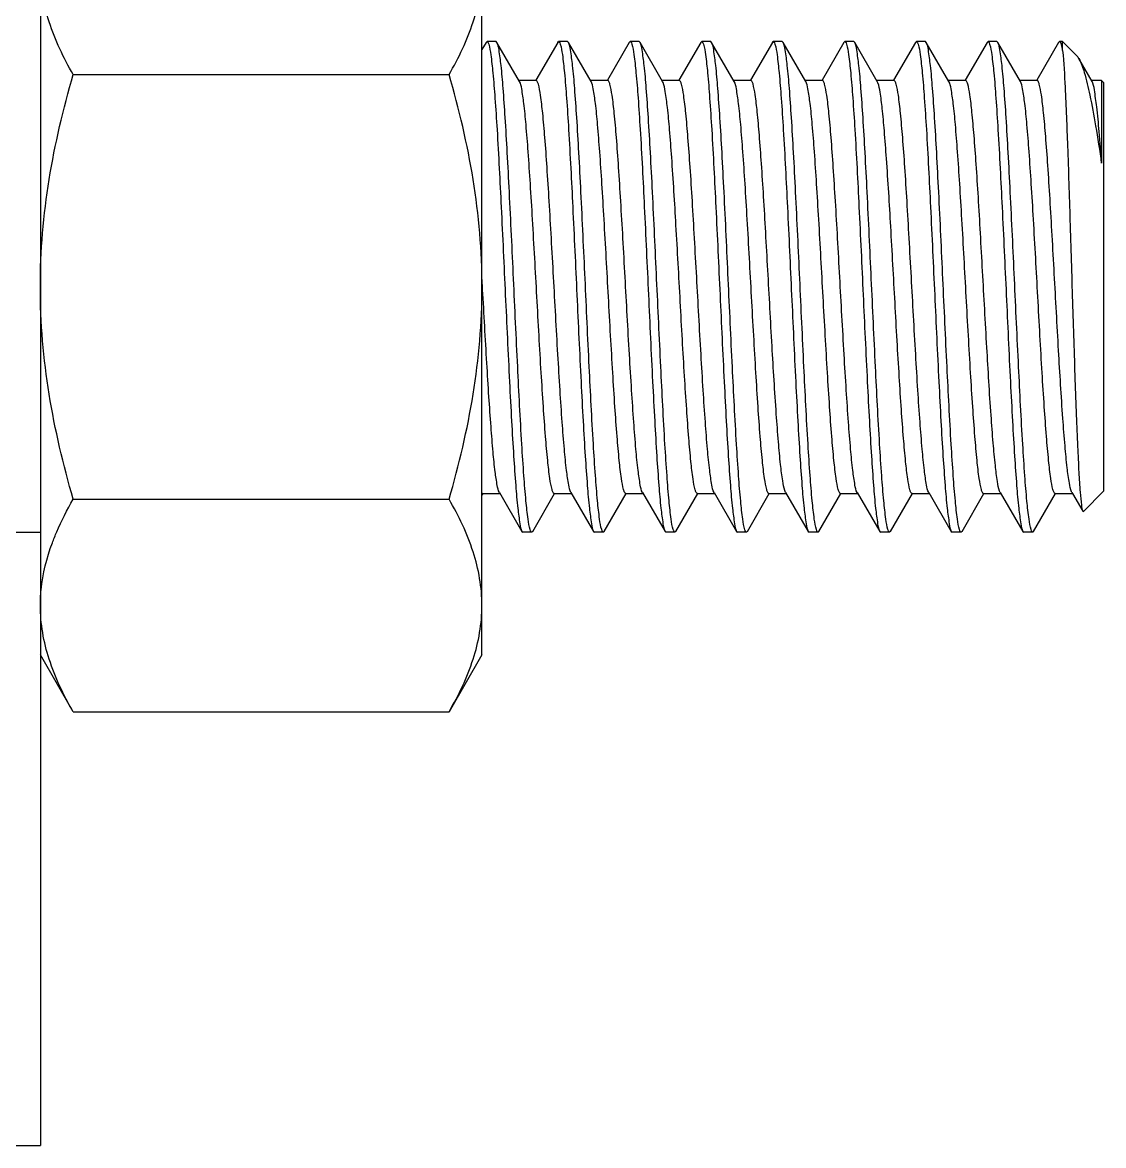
# Model space of a CAD drawing. Extents: x 27938 to 1507990, y 110129 to 923079.
# Drawn here: x 551782.4 to 552089.5, y 339474.1 to 339793.1 of the extents above; entities that cross this region are included whole.
import ezdxf

# ---------------------------------------------------------------- set-up
doc = ezdxf.new("R2010")
doc.units = 0
doc.header["$LTSCALE"] = 1000
doc.header["$MEASUREMENT"] = 0

msp = doc.modelspace()

# ---------------------------------------------------------------- linework, layer by layer
at = {"linetype": 'Continuous'}
for p, q in [((551787.47, 339929.75), (551787.47, 339474.06)), ((551912.93, 339613.48), (551912.93, 339822.52)), ((551914.11, 339787.47), (551912.93, 339785.42)), ((551914.11, 339787.47), (551914.37, 339787.69)), ((551916.91, 339787.69), (551914.37, 339787.69)), ((551916.91, 339787.69), (551914.37, 339787.69)), ((551914.37, 339787.69), (551914.41, 339787.69)), ((551917.17, 339787.47), (551916.91, 339787.69)), ((551923.59, 339776.39), (551917.17, 339787.47)), ((551934.44, 339787.47), (551928.21, 339776.72)), ((551934.44, 339787.47), (551934.7, 339787.69)), ((551937.24, 339787.69), (551934.7, 339787.69)), ((551937.24, 339787.69), (551934.7, 339787.69)), ((551934.7, 339787.69), (551934.74, 339787.69)), ((551937.5, 339787.47), (551937.24, 339787.69)), ((551943.92, 339776.39), (551937.5, 339787.47)), ((551954.77, 339787.47), (551948.54, 339776.72)), ((551954.77, 339787.47), (551955.03, 339787.69)), ((551957.57, 339787.69), (551955.03, 339787.69)), ((551957.57, 339787.69), (551955.03, 339787.69)), ((551955.03, 339787.69), (551955.07, 339787.69)), ((551957.83, 339787.47), (551957.57, 339787.69)), ((551964.25, 339776.39), (551957.83, 339787.47)), ((551975.1, 339787.47), (551968.87, 339776.72)), ((551975.1, 339787.47), (551975.36, 339787.69)), ((551977.9, 339787.69), (551975.36, 339787.69)), ((551977.9, 339787.69), (551975.36, 339787.69)), ((551975.36, 339787.69), (551975.39, 339787.69)), ((551978.16, 339787.47), (551977.9, 339787.69)), ((551984.58, 339776.39), (551978.16, 339787.47)), ((551995.42, 339787.47), (551989.2, 339776.72)), ((551995.42, 339787.47), (551995.68, 339787.69)), ((551998.22, 339787.69), (551995.68, 339787.69)), ((551998.22, 339787.69), (551995.68, 339787.69)), ((551995.68, 339787.69), (551995.72, 339787.69)), ((551998.48, 339787.47), (551998.22, 339787.69)), ((552004.9, 339776.39), (551998.48, 339787.47)), ((552015.75, 339787.47), (552009.52, 339776.72)), ((552015.75, 339787.47), (552016.01, 339787.69)), ((552018.55, 339787.69), (552016.01, 339787.69)), ((552018.55, 339787.69), (552016.01, 339787.69)), ((552016.01, 339787.69), (552016.05, 339787.69)), ((552018.81, 339787.47), (552018.55, 339787.69)), ((552025.23, 339776.39), (552018.81, 339787.47)), ((552036.08, 339787.47), (552029.85, 339776.72)), ((552036.08, 339787.47), (552036.34, 339787.69)), ((552038.88, 339787.69), (552036.34, 339787.69)), ((552038.88, 339787.69), (552036.34, 339787.69)), ((552036.34, 339787.69), (552036.38, 339787.69)), ((552039.14, 339787.47), (552038.88, 339787.69)), ((552045.56, 339776.39), (552039.14, 339787.47)), ((552056.41, 339787.47), (552050.18, 339776.72)), ((552056.41, 339787.47), (552056.67, 339787.69)), ((552059.21, 339787.69), (552056.67, 339787.69)), ((552059.21, 339787.69), (552056.67, 339787.69)), ((552056.67, 339787.69), (552056.71, 339787.69)), ((552059.47, 339787.47), (552059.21, 339787.69)), ((552065.89, 339776.39), (552059.47, 339787.47)), ((552076.74, 339787.47), (552070.51, 339776.72)), ((552077, 339787.69), (552076.74, 339787.47)), ((552077.87, 339787.69), (552077, 339787.69)), ((552081.81, 339783.75), (552077.87, 339787.69)), ((552077.87, 339785.15), (552077.87, 339787.69)), ((552086.22, 339776.39), (552082.47, 339782.86)), ((551796.81, 339778.34), (551903.59, 339778.34)), ((551928.33, 339776.66), (551923.44, 339776.66)), ((551948.66, 339776.66), (551943.77, 339776.66)), ((551968.98, 339776.66), (551964.09, 339776.66)), ((551964.4, 339776.06), (551964.25, 339776.39)), ((551989.31, 339776.66), (551984.42, 339776.66)), ((552009.64, 339776.66), (552004.75, 339776.66)), ((552029.97, 339776.66), (552025.08, 339776.66)), ((552025.42, 339775.97), (552025.23, 339776.39)), ((552050.3, 339776.66), (552045.41, 339776.66)), ((552070.62, 339776.66), (552065.73, 339776.66)), ((552088.91, 339776.66), (552086.06, 339776.66)), ((552089.49, 339776.08), (552088.91, 339776.66)), ((552088.91, 339776.66), (552088.91, 339753.19)), ((552089.49, 339776.08), (552089.49, 339659.92)), ((551913.08, 339718), (551912.93, 339720.84)), ((551913.12, 339717.27), (551913.08, 339718)), ((551912.93, 339658.73), (551913.23, 339659.27)), ((551913.12, 339659.33), (551918.01, 339659.33)), ((551917.86, 339659.6), (551924.28, 339648.52)), ((551927.34, 339648.52), (551933.56, 339659.27)), ((551933.45, 339659.33), (551938.34, 339659.33)), ((551938.18, 339659.6), (551944.6, 339648.52)), ((551947.66, 339648.52), (551953.89, 339659.27)), ((551953.78, 339659.33), (551958.67, 339659.33)), ((551958.51, 339659.6), (551964.93, 339648.52)), ((551967.99, 339648.52), (551974.22, 339659.27)), ((551974.1, 339659.33), (551978.99, 339659.33)), ((551978.84, 339659.6), (551985.26, 339648.52)), ((551988.32, 339648.52), (551994.55, 339659.27)), ((551994.43, 339659.33), (551999.32, 339659.33)), ((551999.17, 339659.6), (552005.59, 339648.52)), ((552008.65, 339648.52), (552014.87, 339659.27)), ((552014.76, 339659.33), (552019.65, 339659.33)), ((552019.5, 339659.6), (552025.92, 339648.52)), ((552028.98, 339648.52), (552035.2, 339659.27)), ((552035.09, 339659.33), (552039.98, 339659.33)), ((552039.82, 339659.6), (552046.24, 339648.52)), ((552049.3, 339648.52), (552055.53, 339659.27)), ((552055.42, 339659.33), (552060.31, 339659.33)), ((552060.15, 339659.6), (552059.97, 339660.01)), ((552060.15, 339659.6), (552066.57, 339648.52)), ((552069.63, 339648.52), (552075.86, 339659.27)), ((552075.74, 339659.33), (552080.63, 339659.33)), ((552080.48, 339659.6), (552080.38, 339659.8)), ((552080.48, 339659.6), (552080.63, 339659.33)), ((552080.63, 339659.33), (552083.58, 339654.25)), ((552089.49, 339659.92), (552083.76, 339654.19)), ((551796.81, 339657.65), (551903.59, 339657.65)), ((552083.58, 339654.25), (552083.76, 339654.19)), ((551717.78, 339648.3), (551787.47, 339648.3)), ((551924.28, 339648.52), (551924.54, 339648.3)), ((551927.08, 339648.3), (551924.54, 339648.3)), ((551927.08, 339648.3), (551924.54, 339648.3)), ((551927.08, 339648.3), (551927.04, 339648.3)), ((551927.34, 339648.52), (551927.08, 339648.3)), ((551944.6, 339648.52), (551944.86, 339648.3)), ((551947.4, 339648.3), (551944.86, 339648.3)), ((551947.4, 339648.3), (551944.86, 339648.3)), ((551947.4, 339648.3), (551947.37, 339648.3)), ((551947.66, 339648.52), (551947.4, 339648.3)), ((551964.93, 339648.52), (551965.19, 339648.3)), ((551967.73, 339648.3), (551965.19, 339648.3)), ((551967.73, 339648.3), (551965.19, 339648.3)), ((551967.73, 339648.3), (551967.69, 339648.3)), ((551967.99, 339648.52), (551967.73, 339648.3)), ((551985.26, 339648.52), (551985.52, 339648.3)), ((551988.06, 339648.3), (551985.52, 339648.3)), ((551988.06, 339648.3), (551985.52, 339648.3)), ((551988.06, 339648.3), (551988.02, 339648.3)), ((551988.32, 339648.52), (551988.06, 339648.3)), ((552005.59, 339648.52), (552005.85, 339648.3)), ((552008.39, 339648.3), (552005.85, 339648.3)), ((552008.39, 339648.3), (552005.85, 339648.3)), ((552008.39, 339648.3), (552008.35, 339648.3)), ((552008.65, 339648.52), (552008.39, 339648.3)), ((552025.92, 339648.52), (552026.18, 339648.3)), ((552028.72, 339648.3), (552026.18, 339648.3)), ((552028.72, 339648.3), (552026.18, 339648.3)), ((552028.72, 339648.3), (552028.68, 339648.3)), ((552028.98, 339648.52), (552028.72, 339648.3)), ((552046.24, 339648.52), (552046.5, 339648.3)), ((552049.04, 339648.3), (552046.5, 339648.3)), ((552049.04, 339648.3), (552046.5, 339648.3)), ((552049.04, 339648.3), (552049.01, 339648.3)), ((552049.3, 339648.52), (552049.04, 339648.3)), ((552066.57, 339648.52), (552066.83, 339648.3)), ((552069.37, 339648.3), (552066.83, 339648.3)), ((552069.37, 339648.3), (552066.83, 339648.3)), ((552069.37, 339648.3), (552069.33, 339648.3)), ((552069.63, 339648.52), (552069.37, 339648.3)), ((551796.81, 339597.31), (551787.47, 339613.48)), ((551912.93, 339613.48), (551903.59, 339597.31)), ((551796.81, 339597.31), (551903.59, 339597.31)), ((551717.78, 339474.06), (551787.47, 339474.06))]:
    msp.add_line(p, q, dxfattribs=at)
for points, knots in [([(551796.81, 339778.34), (551794.07, 339783.08), (551789.4, 339792.7), (551787.47, 339803.36), (551787.47, 339808.51)], [0, 0, 0, 0, 0.514931, 1, 1, 1, 1]), ([(551903.59, 339778.34), (551906.32, 339783.08), (551911, 339792.7), (551912.93, 339803.36), (551912.93, 339808.51)], [0, 0, 0, 0, 0.514931, 1, 1, 1, 1]), ([(551914.41, 339787.69), (551914.45, 339787.68), (551914.69, 339787.49), (551914.77, 339787.18), (551914.84, 339786.95)], [0, 0, 0, 0, 0.14607, 1, 1, 1, 1]), ([(551914.84, 339786.95), (551915.15, 339785.98), (551915.55, 339783.25), (551916.12, 339778.14), (551916.67, 339771.03), (551917.5, 339758.33), (551918.45, 339739.68), (551919.55, 339715.8), (551920.5, 339695.51), (551921.3, 339680.25), (551921.86, 339670.42), (551922.45, 339662.18), (551922.96, 339655.74), (551923.58, 339651.44), (551923.9, 339649.17), (551924.28, 339648.52)], [0, 0, 0, 0, 0.021893, 0.059338, 0.11121, 0.175832, 0.33449, 0.514559, 0.692469, 0.77323, 0.844901, 0.90513, 0.951948, 0.983856, 1, 1, 1, 1]), ([(551926.6, 339649.04), (551926.3, 339650.01), (551925.9, 339652.74), (551925.33, 339657.84), (551924.78, 339664.95), (551923.95, 339677.65), (551923, 339696.3), (551921.89, 339720.18), (551920.95, 339740.47), (551920.15, 339755.74), (551919.58, 339765.57), (551919, 339773.81), (551918.48, 339780.25), (551917.87, 339784.55), (551917.55, 339786.82), (551917.17, 339787.47)], [0, 0, 0, 0, 0.02187, 0.059297, 0.111154, 0.175764, 0.334422, 0.514507, 0.692435, 0.773208, 0.844889, 0.905123, 0.951944, 0.983855, 1, 1, 1, 1]), ([(551934.74, 339787.69), (551934.78, 339787.68), (551935.02, 339787.49), (551935.09, 339787.19), (551935.17, 339786.96)], [0, 0, 0, 0, 0.146483, 1, 1, 1, 1]), ([(551935.17, 339786.96), (551935.48, 339785.99), (551935.88, 339783.26), (551936.45, 339778.16), (551937, 339771.06), (551937.82, 339758.36), (551938.77, 339739.71), (551939.88, 339715.82), (551940.82, 339695.53), (551941.62, 339680.26), (551942.19, 339670.43), (551942.78, 339662.18), (551943.29, 339655.74), (551943.91, 339651.44), (551944.23, 339649.17), (551944.6, 339648.52)], [0, 0, 0, 0, 0.021833, 0.05923, 0.111064, 0.175659, 0.33431, 0.514413, 0.692368, 0.773157, 0.844855, 0.905103, 0.951934, 0.983852, 1, 1, 1, 1]), ([(551946.93, 339649.04), (551946.62, 339650.01), (551946.22, 339652.74), (551945.65, 339657.85), (551945.1, 339664.96), (551944.28, 339677.66), (551943.33, 339696.31), (551942.22, 339720.19), (551941.28, 339740.48), (551940.48, 339755.74), (551939.91, 339765.57), (551939.33, 339773.81), (551938.81, 339780.25), (551938.2, 339784.55), (551937.87, 339786.82), (551937.5, 339787.47)], [0, 0, 0, 0, 0.02189, 0.059333, 0.111204, 0.175825, 0.334482, 0.514553, 0.692464, 0.773225, 0.844897, 0.905128, 0.951947, 0.983856, 1, 1, 1, 1]), ([(551955.07, 339787.69), (551955.11, 339787.68), (551955.34, 339787.5), (551955.42, 339787.2), (551955.49, 339786.97)], [0, 0, 0, 0, 0.14739, 1, 1, 1, 1]), ([(551955.49, 339786.97), (551955.8, 339786.02), (551956.2, 339783.3), (551956.77, 339778.21), (551957.32, 339771.12), (551958.15, 339758.42), (551959.1, 339739.78), (551960.21, 339715.88), (551961.15, 339695.57), (551961.95, 339680.29), (551962.52, 339670.45), (551963.1, 339662.2), (551963.62, 339655.75), (551964.23, 339651.45), (551964.56, 339649.17), (551964.93, 339648.52)], [0, 0, 0, 0, 0.021699, 0.058987, 0.110742, 0.175283, 0.333897, 0.514056, 0.692114, 0.772961, 0.844719, 0.905022, 0.951896, 0.98384, 1, 1, 1, 1]), ([(551967.26, 339649.04), (551966.95, 339650), (551966.55, 339652.73), (551965.98, 339657.83), (551965.43, 339664.93), (551964.61, 339677.64), (551963.66, 339696.28), (551962.55, 339720.17), (551961.61, 339740.46), (551960.81, 339755.73), (551960.24, 339765.57), (551959.66, 339773.81), (551959.14, 339780.25), (551958.52, 339784.55), (551958.2, 339786.82), (551957.83, 339787.47)], [0, 0, 0, 0, 0.021836, 0.059237, 0.111077, 0.175677, 0.334321, 0.514424, 0.692372, 0.773156, 0.844853, 0.905103, 0.951936, 0.983852, 1, 1, 1, 1]), ([(551975.39, 339787.69), (551975.44, 339787.68), (551975.68, 339787.49), (551975.75, 339787.19), (551975.83, 339786.95)], [0, 0, 0, 0, 0.146196, 1, 1, 1, 1]), ([(551975.83, 339786.95), (551976.14, 339785.99), (551976.54, 339783.25), (551977.11, 339778.15), (551977.66, 339771.04), (551978.48, 339758.34), (551979.43, 339739.69), (551980.54, 339715.81), (551981.48, 339695.52), (551982.28, 339680.25), (551982.85, 339670.42), (551983.43, 339662.18), (551983.95, 339655.74), (551984.56, 339651.44), (551984.89, 339649.17), (551985.26, 339648.52)], [0, 0, 0, 0, 0.021874, 0.059306, 0.111169, 0.175785, 0.334437, 0.514518, 0.69244, 0.773206, 0.844885, 0.905122, 0.951944, 0.983855, 1, 1, 1, 1]), ([(551987.59, 339649.02), (551987.28, 339649.98), (551986.89, 339652.7), (551986.32, 339657.79), (551985.77, 339664.89), (551984.94, 339677.58), (551983.99, 339696.23), (551982.88, 339720.13), (551981.94, 339740.43), (551981.14, 339755.71), (551980.57, 339765.55), (551979.98, 339773.8), (551979.47, 339780.24), (551978.85, 339784.55), (551978.53, 339786.82), (551978.16, 339787.47)], [0, 0, 0, 0, 0.021728, 0.059039, 0.110811, 0.175364, 0.333989, 0.514137, 0.692171, 0.773007, 0.844751, 0.905041, 0.951904, 0.983842, 1, 1, 1, 1]), ([(551995.72, 339787.69), (551995.76, 339787.68), (551996.01, 339787.49), (551996.08, 339787.18), (551996.16, 339786.95)], [0, 0, 0, 0, 0.146015, 1, 1, 1, 1]), ([(551996.16, 339786.95), (551996.46, 339785.98), (551996.86, 339783.24), (551997.43, 339778.14), (551997.98, 339771.03), (551998.81, 339758.32), (551999.76, 339739.68), (552000.87, 339715.79), (552001.81, 339695.51), (552002.61, 339680.25), (552003.18, 339670.42), (552003.76, 339662.18), (552004.28, 339655.74), (552004.89, 339651.44), (552005.21, 339649.17), (552005.59, 339648.52)], [0, 0, 0, 0, 0.021902, 0.059353, 0.11123, 0.175855, 0.334516, 0.514581, 0.692484, 0.773243, 0.844911, 0.905136, 0.951951, 0.983857, 1, 1, 1, 1]), ([(552007.92, 339649.04), (552007.61, 339650.01), (552007.21, 339652.74), (552006.64, 339657.85), (552006.09, 339664.96), (552005.26, 339677.66), (552004.31, 339696.31), (552003.21, 339720.19), (552002.26, 339740.48), (552001.46, 339755.74), (552000.9, 339765.57), (552000.31, 339773.81), (551999.8, 339780.25), (551999.18, 339784.55), (551998.86, 339786.82), (551998.48, 339787.47)], [0, 0, 0, 0, 0.021885, 0.059324, 0.11119, 0.175807, 0.334466, 0.514541, 0.692458, 0.773225, 0.8449, 0.90513, 0.951948, 0.983856, 1, 1, 1, 1]), ([(552016.05, 339787.69), (552016.09, 339787.68), (552016.33, 339787.49), (552016.41, 339787.19), (552016.48, 339786.96)], [0, 0, 0, 0, 0.146759, 1, 1, 1, 1]), ([(552016.48, 339786.96), (552016.79, 339786), (552017.19, 339783.27), (552017.76, 339778.18), (552018.31, 339771.08), (552019.13, 339758.38), (552020.09, 339739.73), (552021.19, 339715.84), (552022.14, 339695.54), (552022.93, 339680.27), (552023.5, 339670.43), (552024.09, 339662.19), (552024.6, 339655.74), (552025.22, 339651.45), (552025.54, 339649.17), (552025.92, 339648.52)], [0, 0, 0, 0, 0.021792, 0.059156, 0.110966, 0.175545, 0.334187, 0.514308, 0.692293, 0.7731, 0.844815, 0.905079, 0.951923, 0.983848, 1, 1, 1, 1]), ([(552028.24, 339649.04), (552027.94, 339650.01), (552027.54, 339652.74), (552026.97, 339657.84), (552026.42, 339664.95), (552025.59, 339677.66), (552024.64, 339696.3), (552023.53, 339720.19), (552022.59, 339740.47), (552021.79, 339755.74), (552021.22, 339765.57), (552020.64, 339773.81), (552020.12, 339780.25), (552019.51, 339784.55), (552019.19, 339786.82), (552018.81, 339787.47)], [0, 0, 0, 0, 0.021878, 0.059312, 0.111177, 0.175794, 0.334448, 0.514526, 0.692445, 0.773211, 0.844888, 0.905123, 0.951945, 0.983855, 1, 1, 1, 1]), ([(552036.38, 339787.69), (552036.42, 339787.68), (552036.66, 339787.49), (552036.73, 339787.19), (552036.81, 339786.96)], [0, 0, 0, 0, 0.146768, 1, 1, 1, 1]), ([(552036.81, 339786.96), (552037.12, 339786), (552037.52, 339783.27), (552038.09, 339778.18), (552038.64, 339771.08), (552039.46, 339758.38), (552040.41, 339739.73), (552041.52, 339715.84), (552042.46, 339695.54), (552043.26, 339680.27), (552043.83, 339670.43), (552044.42, 339662.19), (552044.93, 339655.74), (552045.55, 339651.45), (552045.87, 339649.17), (552046.24, 339648.52)], [0, 0, 0, 0, 0.021791, 0.059155, 0.110967, 0.175548, 0.334182, 0.514304, 0.692288, 0.773093, 0.844809, 0.905077, 0.951923, 0.983848, 1, 1, 1, 1]), ([(552048.58, 339649.03), (552048.27, 339649.99), (552047.87, 339652.71), (552047.3, 339657.8), (552046.75, 339664.9), (552045.92, 339677.6), (552044.97, 339696.25), (552043.86, 339720.14), (552042.92, 339740.44), (552042.12, 339755.72), (552041.55, 339765.56), (552040.97, 339773.8), (552040.45, 339780.25), (552039.84, 339784.55), (552039.51, 339786.82), (552039.14, 339787.47)], [0, 0, 0, 0, 0.021768, 0.059112, 0.11091, 0.17548, 0.33411, 0.514241, 0.692243, 0.773059, 0.844786, 0.905063, 0.951916, 0.983846, 1, 1, 1, 1]), ([(552056.71, 339787.69), (552056.75, 339787.68), (552056.99, 339787.49), (552057.06, 339787.19), (552057.14, 339786.95)], [0, 0, 0, 0, 0.146155, 1, 1, 1, 1]), ([(552057.14, 339786.95), (552057.45, 339785.98), (552057.85, 339783.25), (552058.42, 339778.15), (552058.97, 339771.04), (552059.79, 339758.33), (552060.74, 339739.69), (552061.85, 339715.8), (552062.79, 339695.52), (552063.59, 339680.25), (552064.16, 339670.42), (552064.74, 339662.18), (552065.26, 339655.74), (552065.88, 339651.44), (552066.2, 339649.17), (552066.57, 339648.52)], [0, 0, 0, 0, 0.02188, 0.059316, 0.111182, 0.1758, 0.334454, 0.51453, 0.692448, 0.773213, 0.844889, 0.905123, 0.951945, 0.983855, 1, 1, 1, 1]), ([(552068.9, 339649.03), (552068.6, 339649.99), (552068.2, 339652.71), (552067.63, 339657.8), (552067.08, 339664.9), (552066.25, 339677.6), (552065.3, 339696.25), (552064.19, 339720.14), (552063.25, 339740.44), (552062.45, 339755.72), (552061.88, 339765.56), (552061.3, 339773.8), (552060.78, 339780.25), (552060.16, 339784.55), (552059.84, 339786.82), (552059.47, 339787.47)], [0, 0, 0, 0, 0.021766, 0.059108, 0.110903, 0.175472, 0.334108, 0.51424, 0.692244, 0.773062, 0.844789, 0.905064, 0.951915, 0.983846, 1, 1, 1, 1]), ([(552077.24, 339787.49), (552077.21, 339787.54), (552077.15, 339787.64), (552077.04, 339787.69), (552077, 339787.69)], [0, 0, 0, 0, 0.595459, 1, 1, 1, 1]), ([(552077.87, 339785.15), (552077.82, 339785.42), (552077.66, 339786.21), (552077.52, 339787.03), (552077.24, 339787.49)], [0, 0, 0, 0, 0.346578, 1, 1, 1, 1]), ([(552077.87, 339785.15), (552078.22, 339781.67), (552078.68, 339772.62), (552079.34, 339756.55), (552079.98, 339736.26), (552080.65, 339714.09), (552081.23, 339695.62), (552081.72, 339681.89), (552082.07, 339673.15), (552082.44, 339665.89), (552082.73, 339660.28), (552083.18, 339656.66), (552083.29, 339654.75), (552083.58, 339654.25)], [0, 0, 0, 0, 0.079873, 0.207357, 0.368394, 0.544526, 0.714953, 0.791458, 0.858883, 0.915067, 0.958179, 0.986787, 1, 1, 1, 1]), ([(552082.47, 339782.86), (552083.17, 339781.64), (552084.32, 339778.16), (552085.82, 339771.79), (552087.38, 339763.18), (552088.38, 339756.73), (552088.91, 339753.19)], [0, 0, 0, 0, 0.139011, 0.356589, 0.647179, 1, 1, 1, 1]), ([(551787.47, 339718), (551787.47, 339728.2), (551789.25, 339748.63), (551793.98, 339768.54), (551796.81, 339778.34)], [0, 0, 0, 0, 0.499896, 1, 1, 1, 1]), ([(551912.93, 339718), (551912.93, 339728.2), (551911.14, 339748.63), (551906.42, 339768.54), (551903.59, 339778.34)], [0, 0, 0, 0, 0.499896, 1, 1, 1, 1]), ([(551933.45, 339659.33), (551933.31, 339659.33), (551933.02, 339659.75), (551932.61, 339661.1), (551932.07, 339664.21), (551931.52, 339669.22), (551930.92, 339676.05), (551930.33, 339684.37), (551929.73, 339693.92), (551929.12, 339704.33), (551928.32, 339718.85), (551927.53, 339733.24), (551926.7, 339746.97), (551926.11, 339755.95), (551925.5, 339763.55), (551924.95, 339769.54), (551924.33, 339773.6), (551923.96, 339775.76), (551923.59, 339776.39)], [0, 0, 0, 0, 0.003456, 0.010692, 0.037889, 0.081613, 0.140406, 0.212192, 0.2944, 0.384075, 0.477989, 0.664972, 0.751304, 0.828651, 0.894236, 0.945722, 0.981321, 1, 1, 1, 1]), ([(551938.18, 339659.6), (551937.82, 339660.24), (551937.45, 339662.39), (551936.83, 339666.46), (551936.27, 339672.44), (551935.67, 339680.04), (551935.07, 339689.02), (551934.24, 339702.75), (551933.46, 339717.14), (551932.65, 339731.66), (551932.05, 339742.07), (551931.45, 339751.62), (551930.85, 339759.94), (551930.26, 339766.77), (551929.7, 339771.79), (551929.16, 339774.89), (551928.76, 339776.24), (551928.46, 339776.66), (551928.33, 339776.66)], [0, 0, 0, 0, 0.01868, 0.054278, 0.105764, 0.171348, 0.248694, 0.335027, 0.52201, 0.615925, 0.705601, 0.787809, 0.859593, 0.918386, 0.962109, 0.989306, 0.996546, 1, 1, 1, 1]), ([(551953.78, 339659.33), (551953.64, 339659.33), (551953.34, 339659.75), (551952.94, 339661.1), (551952.4, 339664.21), (551951.85, 339669.22), (551951.25, 339676.05), (551950.66, 339684.37), (551950.05, 339693.92), (551949.45, 339704.33), (551948.64, 339718.85), (551947.86, 339733.24), (551947.03, 339746.97), (551946.44, 339755.95), (551945.83, 339763.55), (551945.28, 339769.54), (551944.66, 339773.6), (551944.29, 339775.76), (551943.92, 339776.39)], [0, 0, 0, 0, 0.003456, 0.010693, 0.037891, 0.081614, 0.140408, 0.212192, 0.2944, 0.384075, 0.47799, 0.664974, 0.751306, 0.828653, 0.894237, 0.945723, 0.981321, 1, 1, 1, 1]), ([(551958.51, 339659.6), (551958.14, 339660.24), (551957.77, 339662.39), (551957.15, 339666.46), (551956.6, 339672.44), (551956, 339680.04), (551955.4, 339689.02), (551954.57, 339702.75), (551953.79, 339717.14), (551952.98, 339731.66), (551952.38, 339742.07), (551951.78, 339751.62), (551951.18, 339759.94), (551950.58, 339766.77), (551950.03, 339771.79), (551949.49, 339774.89), (551949.09, 339776.24), (551948.79, 339776.66), (551948.66, 339776.66)], [0, 0, 0, 0, 0.018679, 0.054277, 0.105763, 0.171348, 0.248694, 0.335027, 0.52201, 0.615925, 0.7056, 0.787807, 0.859593, 0.918386, 0.96211, 0.989308, 0.996544, 1, 1, 1, 1]), ([(551974.1, 339659.33), (551973.97, 339659.33), (551973.68, 339659.74), (551973.28, 339661.04), (551972.75, 339664.06), (551972.21, 339668.92), (551971.62, 339675.56), (551971.03, 339683.66), (551970.44, 339692.97), (551969.84, 339703.15), (551969.05, 339717.44), (551968.1, 339734.71), (551967.13, 339751), (551966.28, 339762.15), (551965.72, 339768.39), (551965.13, 339772.85), (551964.72, 339775.24), (551964.4, 339776.06)], [0, 0, 0, 0, 0.003387, 0.010439, 0.0369, 0.079457, 0.136743, 0.2068, 0.287199, 0.375139, 0.467553, 0.652855, 0.817457, 0.884687, 0.938635, 0.97747, 1, 1, 1, 1]), ([(551978.84, 339659.6), (551978.47, 339660.23), (551978.1, 339662.39), (551977.48, 339666.46), (551976.93, 339672.44), (551976.32, 339680.04), (551975.73, 339689.02), (551974.9, 339702.75), (551974.12, 339717.14), (551973.31, 339731.66), (551972.71, 339742.07), (551972.1, 339751.62), (551971.51, 339759.94), (551970.91, 339766.77), (551970.36, 339771.79), (551969.82, 339774.89), (551969.42, 339776.24), (551969.12, 339776.66), (551968.98, 339776.66)], [0, 0, 0, 0, 0.01868, 0.054279, 0.105765, 0.17135, 0.248697, 0.335029, 0.522011, 0.615926, 0.705601, 0.787809, 0.859595, 0.918388, 0.962111, 0.989308, 0.996545, 1, 1, 1, 1]), ([(551994.43, 339659.33), (551994.3, 339659.33), (551994, 339659.75), (551993.6, 339661.1), (551993.06, 339664.21), (551992.5, 339669.22), (551991.91, 339676.05), (551991.31, 339684.37), (551990.71, 339693.92), (551990.11, 339704.33), (551989.3, 339718.85), (551988.52, 339733.24), (551987.69, 339746.97), (551987.09, 339755.95), (551986.49, 339763.55), (551985.93, 339769.54), (551985.31, 339773.6), (551984.94, 339775.76), (551984.58, 339776.39)], [0, 0, 0, 0, 0.003455, 0.010692, 0.037889, 0.081612, 0.140406, 0.212191, 0.294399, 0.384075, 0.477989, 0.664972, 0.751304, 0.82865, 0.894235, 0.945722, 0.981321, 1, 1, 1, 1]), ([(551998.95, 339660.11), (551998.65, 339661), (551998.23, 339663.49), (551997.65, 339668.1), (551997.08, 339674.45), (551996.25, 339685.65), (551995.27, 339701.93), (551994.33, 339719.14), (551993.54, 339733.33), (551992.95, 339743.41), (551992.36, 339752.62), (551991.78, 339760.63), (551991.2, 339767.19), (551990.66, 339772), (551990.13, 339774.97), (551989.73, 339776.26), (551989.44, 339776.66), (551989.31, 339776.66)], [0, 0, 0, 0, 0.024104, 0.064245, 0.119183, 0.187069, 0.352029, 0.536643, 0.62845, 0.715691, 0.795361, 0.864724, 0.921406, 0.963495, 0.989662, 0.996639, 1, 1, 1, 1]), ([(552014.76, 339659.33), (552014.62, 339659.33), (552014.33, 339659.75), (552013.93, 339661.1), (552013.39, 339664.21), (552012.83, 339669.22), (552012.23, 339676.05), (552011.64, 339684.37), (552011.04, 339693.92), (552010.43, 339704.33), (552009.63, 339718.85), (552008.84, 339733.24), (552008.02, 339746.97), (552007.42, 339755.95), (552006.81, 339763.55), (552006.26, 339769.54), (552005.64, 339773.6), (552005.27, 339775.76), (552004.9, 339776.39)], [0, 0, 0, 0, 0.003456, 0.010693, 0.037891, 0.081614, 0.140408, 0.212193, 0.2944, 0.384075, 0.47799, 0.664974, 0.751306, 0.828653, 0.894237, 0.945723, 0.981321, 1, 1, 1, 1]), ([(552019.5, 339659.6), (552019.13, 339660.24), (552018.76, 339662.39), (552018.14, 339666.46), (552017.59, 339672.44), (552016.98, 339680.04), (552016.38, 339689.02), (552015.56, 339702.75), (552014.77, 339717.14), (552013.97, 339731.66), (552013.36, 339742.07), (552012.76, 339751.62), (552012.17, 339759.94), (552011.57, 339766.77), (552011.01, 339771.79), (552010.47, 339774.89), (552010.07, 339776.24), (552009.78, 339776.66), (552009.64, 339776.66)], [0, 0, 0, 0, 0.018679, 0.054277, 0.105763, 0.171347, 0.248694, 0.335027, 0.52201, 0.615925, 0.7056, 0.787807, 0.859592, 0.918386, 0.962109, 0.989307, 0.996544, 1, 1, 1, 1]), ([(552035.09, 339659.33), (552034.96, 339659.33), (552034.66, 339659.73), (552034.27, 339661.03), (552033.74, 339664.02), (552033.2, 339668.86), (552032.61, 339675.46), (552032.03, 339683.51), (552031.44, 339692.76), (552030.84, 339702.89), (552030.05, 339717.12), (552029.11, 339734.37), (552028.13, 339750.65), (552027.29, 339761.83), (552026.73, 339768.13), (552026.15, 339772.67), (552025.73, 339775.11), (552025.42, 339775.97)], [0, 0, 0, 0, 0.003373, 0.010385, 0.036689, 0.078996, 0.13596, 0.205646, 0.285655, 0.373222, 0.465313, 0.650248, 0.815042, 0.882623, 0.937099, 0.976631, 1, 1, 1, 1]), ([(552039.82, 339659.6), (552039.46, 339660.23), (552039.09, 339662.39), (552038.47, 339666.46), (552037.91, 339672.44), (552037.31, 339680.04), (552036.71, 339689.02), (552035.88, 339702.75), (552035.1, 339717.14), (552034.29, 339731.66), (552033.69, 339742.07), (552033.09, 339751.62), (552032.49, 339759.94), (552031.9, 339766.77), (552031.34, 339771.79), (552030.8, 339774.89), (552030.4, 339776.24), (552030.1, 339776.66), (552029.97, 339776.66)], [0, 0, 0, 0, 0.01868, 0.054279, 0.105765, 0.17135, 0.248697, 0.335029, 0.522011, 0.615925, 0.705601, 0.787809, 0.859595, 0.918388, 0.962111, 0.989308, 0.996545, 1, 1, 1, 1]), ([(552055.42, 339659.33), (552055.28, 339659.33), (552054.98, 339659.75), (552054.58, 339661.1), (552054.04, 339664.21), (552053.49, 339669.22), (552052.89, 339676.05), (552052.3, 339684.37), (552051.69, 339693.92), (552051.09, 339704.33), (552050.28, 339718.85), (552049.5, 339733.24), (552048.67, 339746.97), (552048.08, 339755.95), (552047.47, 339763.55), (552046.92, 339769.54), (552046.3, 339773.6), (552045.93, 339775.76), (552045.56, 339776.39)], [0, 0, 0, 0, 0.003455, 0.010692, 0.037889, 0.081612, 0.140405, 0.212191, 0.294399, 0.384075, 0.477989, 0.664971, 0.751303, 0.82865, 0.894235, 0.945721, 0.98132, 1, 1, 1, 1]), ([(552059.97, 339660.01), (552059.66, 339660.87), (552059.24, 339663.3), (552058.66, 339667.83), (552058.09, 339674.12), (552057.25, 339685.3), (552056.28, 339701.58), (552055.33, 339718.83), (552054.54, 339733.07), (552053.95, 339743.2), (552053.36, 339752.47), (552052.77, 339760.52), (552052.19, 339767.13), (552051.65, 339771.96), (552051.11, 339774.96), (552050.72, 339776.26), (552050.43, 339776.66), (552050.3, 339776.66)], [0, 0, 0, 0, 0.023269, 0.062718, 0.117132, 0.184671, 0.349442, 0.534421, 0.62655, 0.714161, 0.794217, 0.863947, 0.920949, 0.963286, 0.989608, 0.996625, 1, 1, 1, 1]), ([(552075.74, 339659.33), (552075.61, 339659.33), (552075.31, 339659.75), (552074.91, 339661.1), (552074.37, 339664.21), (552073.82, 339669.22), (552073.22, 339676.05), (552072.62, 339684.37), (552072.02, 339693.92), (552071.42, 339704.33), (552070.61, 339718.85), (552069.83, 339733.24), (552069, 339746.97), (552068.4, 339755.95), (552067.8, 339763.55), (552067.25, 339769.54), (552066.62, 339773.6), (552066.26, 339775.76), (552065.89, 339776.39)], [0, 0, 0, 0, 0.003455, 0.010693, 0.037891, 0.081614, 0.140407, 0.212192, 0.2944, 0.384075, 0.47799, 0.664974, 0.751306, 0.828653, 0.894237, 0.945723, 0.981321, 1, 1, 1, 1]), ([(552080.38, 339659.8), (552080.05, 339660.57), (552079.65, 339662.87), (552079.05, 339667.2), (552078.49, 339673.36), (552077.63, 339684.45), (552076.65, 339700.75), (552075.7, 339718.07), (552074.91, 339732.44), (552074.31, 339742.7), (552073.71, 339752.09), (552073.12, 339760.26), (552072.53, 339766.97), (552071.98, 339771.88), (552071.45, 339774.93), (552071.05, 339776.25), (552070.76, 339776.66), (552070.62, 339776.66)], [0, 0, 0, 0, 0.021222, 0.058965, 0.112084, 0.178762, 0.343059, 0.528931, 0.621852, 0.710377, 0.791385, 0.862024, 0.919818, 0.962768, 0.989477, 0.996588, 1, 1, 1, 1]), ([(552088.91, 339753.19), (552088.7, 339756.17), (552088.3, 339761.49), (552087.71, 339768.46), (552087.01, 339773.16), (552086.63, 339775.67), (552086.22, 339776.39)], [0, 0, 0, 0, 0.382915, 0.68479, 0.89301, 1, 1, 1, 1]), ([(551796.81, 339657.65), (551793.98, 339667.46), (551789.25, 339687.36), (551787.47, 339707.8), (551787.47, 339718)], [0, 0, 0, 0, 0.500104, 1, 1, 1, 1]), ([(551903.59, 339657.65), (551906.42, 339667.46), (551911.14, 339687.36), (551912.93, 339707.8), (551912.93, 339718)], [0, 0, 0, 0, 0.500104, 1, 1, 1, 1]), ([(551917.86, 339659.6), (551917.51, 339660.2), (551917.15, 339662.22), (551916.55, 339666.02), (551916.02, 339671.6), (551915.44, 339678.71), (551914.87, 339687.13), (551914.07, 339700.13), (551913.51, 339710.29), (551913.12, 339717.27)], [0, 0, 0, 0, 0.035817, 0.103405, 0.201006, 0.325505, 0.472815, 0.638061, 1, 1, 1, 1]), ([(551913.12, 339659.33), (551913.09, 339659.33), (551913.01, 339659.36), (551912.95, 339659.41), (551912.93, 339659.44)], [0, 0, 0, 0, 0.445368, 1, 1, 1, 1]), ([(551790.88, 339645.27), (551791.27, 339646.32), (551792.97, 339650.57), (551795.08, 339654.66), (551796.81, 339657.65)], [0, 0, 0, 0, 0.244807, 1, 1, 1, 1]), ([(551912.93, 339627.48), (551912.93, 339632.63), (551911, 339643.29), (551906.32, 339652.91), (551903.59, 339657.65)], [0, 0, 0, 0, 0.485069, 1, 1, 1, 1]), ([(551927.04, 339648.3), (551927, 339648.32), (551926.75, 339648.5), (551926.68, 339648.81), (551926.6, 339649.04)], [0, 0, 0, 0, 0.146229, 1, 1, 1, 1]), ([(551947.37, 339648.3), (551947.32, 339648.32), (551947.08, 339648.5), (551947.01, 339648.81), (551946.93, 339649.04)], [0, 0, 0, 0, 0.146092, 1, 1, 1, 1]), ([(551967.69, 339648.3), (551967.65, 339648.32), (551967.41, 339648.5), (551967.34, 339648.8), (551967.26, 339649.04)], [0, 0, 0, 0, 0.146465, 1, 1, 1, 1]), ([(551988.02, 339648.3), (551987.98, 339648.32), (551987.74, 339648.49), (551987.67, 339648.79), (551987.59, 339649.02)], [0, 0, 0, 0, 0.147196, 1, 1, 1, 1]), ([(552008.35, 339648.3), (552008.31, 339648.32), (552008.07, 339648.5), (552007.99, 339648.81), (552007.92, 339649.04)], [0, 0, 0, 0, 0.146127, 1, 1, 1, 1]), ([(552028.68, 339648.3), (552028.64, 339648.32), (552028.39, 339648.5), (552028.32, 339648.81), (552028.24, 339649.04)], [0, 0, 0, 0, 0.146169, 1, 1, 1, 1]), ([(552049.01, 339648.3), (552048.96, 339648.32), (552048.73, 339648.5), (552048.65, 339648.8), (552048.58, 339649.03)], [0, 0, 0, 0, 0.146926, 1, 1, 1, 1]), ([(552069.33, 339648.3), (552069.29, 339648.32), (552069.05, 339648.5), (552068.98, 339648.8), (552068.9, 339649.03)], [0, 0, 0, 0, 0.146938, 1, 1, 1, 1]), ([(551787.47, 339627.48), (551787.47, 339628.97), (551787.77, 339635.03), (551789.28, 339641), (551790.88, 339645.27)], [0, 0, 0, 0, 0.246438, 1, 1, 1, 1]), ([(551796.81, 339597.31), (551794.07, 339602.04), (551789.4, 339611.67), (551787.47, 339622.33), (551787.47, 339627.48)], [0, 0, 0, 0, 0.514931, 1, 1, 1, 1]), ([(551903.59, 339597.31), (551906.32, 339602.04), (551911, 339611.67), (551912.93, 339622.33), (551912.93, 339627.48)], [0, 0, 0, 0, 0.514931, 1, 1, 1, 1])]:
    msp.add_open_spline(points, degree=3, knots=knots, dxfattribs=at)
for points in [[(552081.81, 339783.75), (552082.07, 339783.49), (552082.28, 339783.18), (552082.47, 339782.86)], [(551999.17, 339659.6), (551999.08, 339659.76), (551999.01, 339659.94), (551998.95, 339660.11)]]:
    msp.add_open_spline(points, degree=3, dxfattribs=at)

doc.saveas('drawing.dxf')
